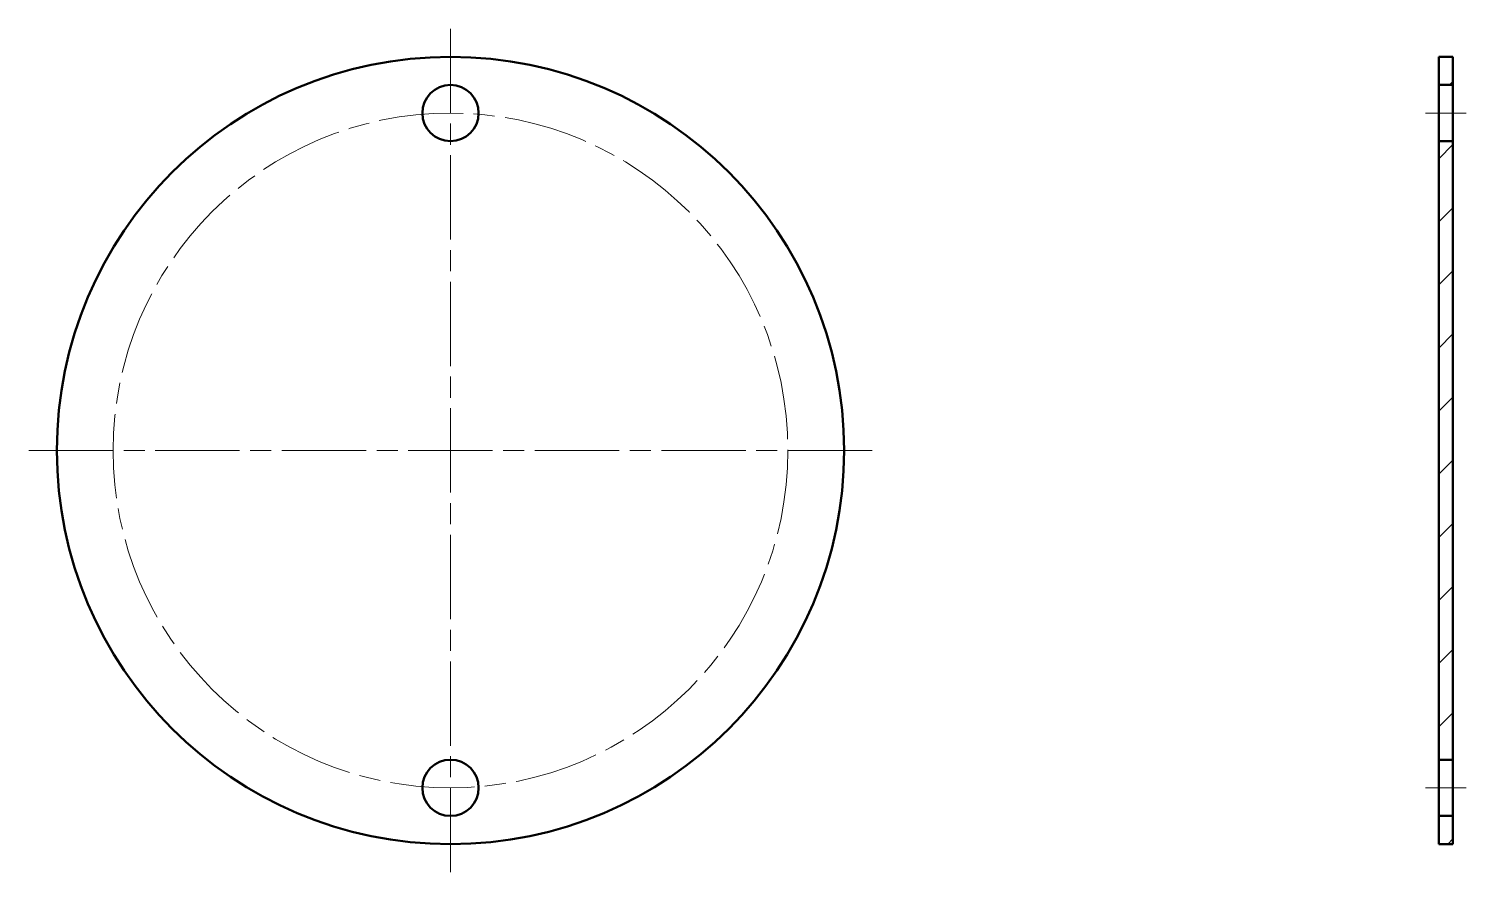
# Model space of a CAD drawing. Header units: millimetres. Extents: x 77 to 180, y 351 to 411.
import ezdxf

# ---------------------------------------------------------------- set-up
doc = ezdxf.new("R2010")
doc.units = ezdxf.units.MM
doc.linetypes.add('AM_ISO08W050x2', pattern=[9, 6, -0.75, 1.5, -0.75])
doc.linetypes.add('Dash Dot', pattern=[7.03, 4.56, -1.14, 0.19, -1.14])
for name, color, linetype, lineweight in [('DuongTam', 7, 'Dash Dot', 13), ('Netmanh', 5, 'Continuous', 13), ('Visible (ISO)', 7, 'Continuous', 50)]:
    doc.layers.add(name, color=color, linetype=linetype, lineweight=lineweight)

msp = doc.modelspace()

# ---------------------------------------------------------------- hatches: boundary and pattern name
at = {"layer": 'DuongTam'}
h = msp.add_hatch(dxfattribs=at)
h.set_pattern_fill('ANSI31', color=256)
h.paths.add_polyline_path([(178.65, 409.4), (177.65, 409.4), (177.65, 407.4), (178.65, 407.4)])
at = {"layer": 'Netmanh'}
h = msp.add_hatch(dxfattribs=at)
h.set_pattern_fill('ANSI31', color=256)
h.paths.add_polyline_path([(178.65, 403.4), (177.65, 403.4), (177.65, 359.4), (178.65, 359.4)])
h.paths.add_polyline_path([(178.65, 355.4), (177.65, 355.4), (177.65, 353.4), (178.65, 353.4)])

# ---------------------------------------------------------------- linework, layer by layer
at = {"layer": 'Netmanh', "linetype": 'AM_ISO08W050x2'}
for p, q in [((107.34, 411.4), (107.34, 351.4)), ((176.71, 405.4), (179.6, 405.4)), ((137.34, 381.4), (77.34, 381.4)), ((176.71, 357.4), (179.6, 357.4))]:
    msp.add_line(p, q, dxfattribs=at)
msp.add_circle((107.34, 381.4), 24, dxfattribs=at)
at = {"layer": 'Visible (ISO)'}
for p, q in [((177.65, 409.4), (177.65, 407.4)), ((178.65, 409.4), (177.65, 409.4)), ((178.65, 407.4), (178.65, 409.4)), ((177.65, 403.4), (177.65, 407.4)), ((177.65, 407.4), (178.65, 407.4)), ((178.65, 407.4), (178.65, 403.4)), ((177.65, 403.4), (177.65, 359.4)), ((178.65, 403.4), (177.65, 403.4)), ((178.65, 359.4), (178.65, 403.4)), ((177.65, 355.4), (177.65, 359.4)), ((177.65, 359.4), (178.65, 359.4)), ((178.65, 359.4), (178.65, 355.4)), ((177.65, 355.4), (177.65, 353.4)), ((178.65, 355.4), (177.65, 355.4)), ((178.65, 353.4), (178.65, 355.4)), ((177.65, 353.4), (178.65, 353.4))]:
    msp.add_line(p, q, dxfattribs=at)
for centre, radius in [((107.34, 381.4), 28), ((107.34, 405.4), 2), ((107.34, 357.4), 2)]:
    msp.add_circle(centre, radius, dxfattribs=at)

doc.saveas('drawing.dxf')
